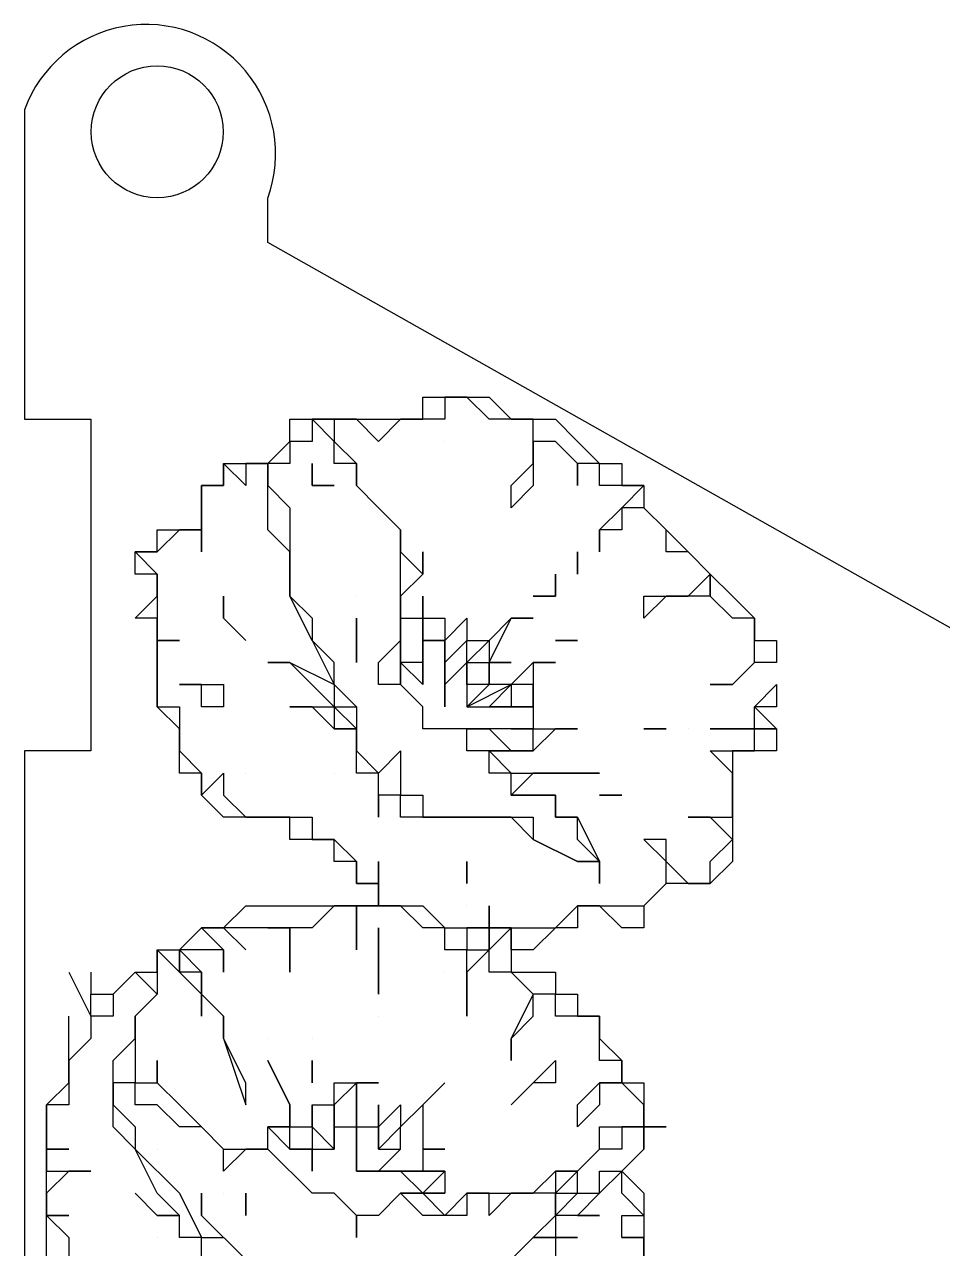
# Model space of a CAD drawing. Header units: millimetres. Extents: x 0 to 600, y 0 to 450.
# Drawn here: x 295 to 336.5, y 127.5 to 182.9 of the extents above; entities that cross this region are included whole.
import ezdxf

# ---------------------------------------------------------------- set-up
doc = ezdxf.new("R2010")
doc.units = ezdxf.units.MM
for name, color, linetype in [('Engraving', 1, 'Continuous'), ('External Cuts', 5, 'Continuous'), ('Holes and apertures', 3, 'Continuous')]:
    doc.layers.add(name, color=color, linetype=linetype)

msp = doc.modelspace()

# ---------------------------------------------------------------- linework, layer by layer
at = {"layer": 'Engraving'}
for p, q in [((313, 165), (313, 166)), ((313, 166), (314, 166)), ((314, 166), (314, 166)), ((314, 166), (315, 166)), ((315, 166), (314, 166)), ((314, 166), (314, 165)), ((315, 166), (315, 166)), ((315, 166), (316, 166)), ((316, 165), (315, 166)), ((315, 166), (315, 166)), ((315, 166), (315, 166)), ((315, 166), (315, 166)), ((315, 166), (315, 166)), ((316, 166), (316, 166)), ((316, 166), (316, 166)), ((316, 166), (317, 165)), ((307, 164), (307, 165)), ((307, 165), (307, 165)), ((307, 165), (307, 165)), ((307, 165), (307, 165)), ((307, 165), (307, 165)), ((307, 165), (308, 165)), ((308, 165), (308, 165)), ((308, 165), (310, 165)), ((309, 165), (308, 165)), ((308, 165), (309, 165)), ((309, 164), (308, 165)), ((308, 165), (308, 165)), ((308, 165), (308, 165)), ((308, 165), (308, 165)), ((308, 165), (308, 165)), ((308, 165), (308, 164)), ((310, 165), (309, 165)), ((309, 165), (309, 164)), ((310, 165), (311, 165)), ((311, 164), (310, 165)), ((311, 165), (312, 165)), ((312, 165), (311, 164)), ((312, 165), (312, 165)), ((312, 165), (312, 165)), ((312, 165), (312, 165)), ((312, 165), (313, 165)), ((313, 165), (312, 165)), ((312, 165), (312, 165)), ((312, 165), (312, 165)), ((314, 165), (313, 165)), ((313, 165), (313, 165)), ((313, 165), (313, 165)), ((314, 165), (314, 165)), ((314, 165), (314, 165)), ((314, 165), (314, 165)), ((317, 165), (316, 165)), ((316, 165), (316, 165)), ((317, 165), (317, 165)), ((317, 165), (318, 165)), ((318, 165), (317, 165)), ((317, 165), (317, 165)), ((318, 165), (318, 165)), ((318, 165), (319, 165)), ((318, 164), (318, 165)), ((318, 165), (318, 165)), ((319, 165), (320, 164)), ((306, 163), (307, 164)), ((307, 164), (307, 164)), ((308, 164), (307, 164)), ((307, 164), (307, 164)), ((307, 164), (307, 164)), ((307, 164), (307, 164)), ((307, 164), (307, 163)), ((308, 164), (308, 164)), ((308, 164), (308, 164)), ((308, 164), (308, 164)), ((308, 164), (308, 164)), ((308, 164), (308, 164)), ((309, 164), (310, 163)), ((309, 163), (309, 164)), ((309, 164), (309, 164)), ((314, 164), (314, 164)), ((314, 164), (314, 164)), ((314, 164), (314, 164)), ((314, 164), (314, 164)), ((314, 164), (314, 164)), ((314, 164), (314, 164)), ((319, 164), (318, 164)), ((318, 164), (318, 164)), ((318, 164), (318, 164)), ((318, 164), (318, 164)), ((318, 164), (318, 163)), ((318, 163), (318, 164)), ((320, 163), (319, 164)), ((319, 164), (319, 164)), ((320, 164), (320, 164)), ((320, 164), (321, 163)), ((304, 162), (304, 163)), ((304, 163), (304, 163)), ((304, 163), (305, 163)), ((305, 162), (304, 163)), ((304, 163), (304, 162)), ((305, 163), (305, 163)), ((305, 163), (306, 163)), ((306, 163), (305, 163)), ((305, 163), (305, 163)), ((305, 163), (305, 163)), ((305, 163), (305, 163)), ((305, 163), (305, 162)), ((306, 163), (306, 163)), ((306, 163), (306, 163)), ((306, 162), (306, 163)), ((306, 163), (306, 163)), ((306, 163), (306, 163)), ((307, 163), (306, 163)), ((306, 163), (306, 162)), ((307, 163), (307, 163)), ((308, 162), (308, 163)), ((308, 163), (308, 162)), ((310, 163), (309, 163)), ((309, 163), (309, 163)), ((310, 163), (310, 163)), ((310, 163), (310, 162)), ((310, 162), (310, 163)), ((317, 162), (318, 163)), ((318, 163), (318, 163)), ((318, 163), (318, 162)), ((321, 163), (320, 163)), ((320, 163), (320, 163)), ((320, 163), (320, 163)), ((320, 163), (320, 162)), ((320, 162), (320, 163)), ((320, 163), (320, 163)), ((320, 163), (320, 163)), ((321, 163), (321, 163)), ((321, 163), (322, 163)), ((321, 162), (321, 163)), ((321, 163), (321, 163)), ((321, 163), (321, 163)), ((321, 163), (321, 163)), ((322, 163), (322, 162)), ((303, 161), (303, 162)), ((303, 162), (303, 162)), ((303, 162), (304, 162)), ((304, 162), (303, 162)), ((303, 162), (303, 161)), ((304, 162), (304, 162)), ((305, 162), (305, 162)), ((305, 162), (305, 162)), ((306, 161), (306, 162)), ((306, 162), (306, 162)), ((306, 162), (307, 161)), ((308, 162), (309, 162)), ((309, 162), (308, 162)), ((308, 162), (308, 162)), ((310, 162), (310, 162)), ((310, 162), (311, 161)), ((311, 161), (310, 162)), ((310, 162), (310, 162)), ((318, 162), (317, 161)), ((317, 161), (317, 162)), ((320, 162), (320, 162)), ((320, 162), (320, 162)), ((322, 162), (321, 162)), ((321, 162), (321, 162)), ((322, 162), (322, 162)), ((322, 162), (322, 162)), ((322, 162), (322, 162)), ((322, 162), (323, 162)), ((322, 161), (323, 162)), ((323, 162), (322, 162)), ((322, 162), (322, 162)), ((322, 162), (322, 162)), ((323, 162), (323, 162)), ((323, 162), (323, 161)), ((323, 162), (323, 162)), ((323, 162), (323, 162)), ((303, 160), (303, 161)), ((303, 161), (303, 161)), ((303, 161), (303, 161)), ((303, 161), (303, 161)), ((303, 161), (303, 161)), ((303, 161), (303, 161)), ((303, 161), (303, 160)), ((306, 160), (306, 161)), ((306, 161), (306, 161)), ((307, 161), (307, 160)), ((311, 161), (312, 160)), ((312, 160), (311, 161)), ((317, 161), (317, 161)), ((317, 161), (317, 161)), ((321, 160), (322, 161)), ((323, 161), (322, 161)), ((322, 161), (322, 160)), ((322, 161), (322, 161)), ((323, 161), (324, 160)), ((324, 160), (323, 161)), ((323, 161), (323, 161)), ((323, 161), (323, 161)), ((301, 159), (301, 160)), ((301, 160), (302, 160)), ((302, 160), (301, 159)), ((302, 160), (303, 160)), ((303, 160), (302, 160)), ((302, 160), (302, 160)), ((303, 160), (303, 160)), ((303, 160), (303, 160)), ((303, 160), (303, 159)), ((303, 159), (303, 160)), ((307, 159), (306, 160)), ((307, 160), (307, 159)), ((312, 160), (312, 159)), ((312, 159), (312, 160)), ((322, 160), (321, 160)), ((321, 160), (321, 159)), ((321, 159), (321, 160)), ((321, 160), (321, 160)), ((324, 160), (324, 160)), ((324, 160), (325, 159)), ((324, 159), (324, 160)), ((300, 158), (300, 159)), ((300, 159), (300, 159)), ((300, 159), (300, 159)), ((300, 159), (301, 159)), ((301, 159), (300, 159)), ((300, 159), (301, 158)), ((301, 159), (301, 159)), ((303, 159), (303, 159)), ((303, 159), (303, 159)), ((303, 159), (303, 159)), ((303, 159), (303, 159)), ((307, 158), (307, 159)), ((307, 159), (307, 158)), ((312, 159), (313, 158)), ((312, 158), (312, 159)), ((312, 159), (312, 159)), ((313, 159), (313, 159)), ((313, 159), (313, 159)), ((313, 159), (313, 159)), ((313, 159), (313, 158)), ((313, 158), (313, 159)), ((313, 159), (313, 159)), ((320, 158), (320, 159)), ((320, 159), (320, 159)), ((320, 159), (320, 158)), ((321, 159), (321, 159)), ((325, 159), (324, 159)), ((325, 159), (326, 158)), ((326, 158), (325, 159)), ((301, 158), (300, 158)), ((301, 157), (301, 158)), ((301, 158), (301, 158)), ((301, 158), (301, 157)), ((307, 157), (307, 158)), ((307, 158), (307, 157)), ((313, 158), (312, 157)), ((312, 157), (312, 158)), ((312, 158), (312, 158)), ((313, 158), (313, 158)), ((313, 158), (313, 158)), ((319, 157), (319, 158)), ((319, 158), (319, 157)), ((320, 158), (320, 158)), ((320, 158), (320, 158)), ((320, 158), (320, 158)), ((320, 158), (320, 158)), ((325, 157), (326, 158)), ((326, 158), (326, 158)), ((326, 158), (327, 157)), ((326, 157), (326, 158)), ((326, 158), (326, 157)), ((326, 158), (326, 158)), ((326, 158), (326, 158)), ((300, 156), (301, 157)), ((301, 157), (301, 157)), ((301, 157), (301, 157)), ((301, 157), (301, 156)), ((304, 156), (304, 157)), ((304, 157), (304, 157)), ((304, 157), (304, 157)), ((304, 157), (304, 156)), ((308, 155), (307, 157)), ((307, 157), (308, 156)), ((310, 157), (310, 157)), ((310, 157), (310, 157)), ((310, 157), (310, 157)), ((310, 157), (310, 157)), ((310, 157), (310, 157)), ((310, 157), (310, 157)), ((312, 157), (312, 157)), ((312, 157), (312, 157)), ((312, 157), (312, 156)), ((312, 156), (312, 157)), ((312, 157), (312, 156)), ((312, 156), (312, 157)), ((312, 157), (312, 157)), ((313, 156), (313, 157)), ((313, 157), (313, 157)), ((313, 157), (313, 157)), ((313, 157), (313, 157)), ((313, 157), (313, 157)), ((313, 157), (313, 156)), ((318, 157), (319, 157)), ((319, 157), (318, 157)), ((318, 157), (318, 157)), ((318, 157), (318, 157)), ((318, 157), (318, 157)), ((323, 157), (324, 157)), ((324, 157), (323, 156)), ((323, 156), (323, 157)), ((323, 157), (323, 157)), ((323, 157), (323, 157)), ((325, 157), (324, 157)), ((324, 157), (325, 157)), ((324, 157), (324, 157)), ((324, 157), (324, 157)), ((324, 157), (324, 157)), ((324, 157), (324, 157)), ((324, 157), (324, 157)), ((324, 157), (324, 157)), ((324, 157), (324, 157)), ((326, 157), (325, 157)), ((325, 157), (325, 157)), ((325, 157), (325, 157)), ((327, 156), (326, 157)), ((327, 157), (327, 157)), ((327, 157), (328, 156)), ((301, 156), (300, 156)), ((300, 156), (300, 156)), ((300, 156), (300, 156)), ((301, 155), (301, 156)), ((301, 156), (301, 156)), ((301, 156), (301, 156)), ((301, 156), (301, 155)), ((304, 156), (305, 155)), ((305, 155), (304, 156)), ((304, 156), (304, 156)), ((308, 156), (308, 155)), ((310, 155), (310, 156)), ((310, 156), (310, 156)), ((310, 156), (310, 155)), ((310, 156), (310, 156)), ((310, 156), (310, 156)), ((310, 156), (310, 156)), ((310, 156), (310, 156)), ((310, 156), (310, 156)), ((310, 156), (310, 156)), ((312, 156), (312, 155)), ((312, 155), (312, 156)), ((312, 156), (312, 156)), ((312, 156), (312, 156)), ((312, 156), (312, 156)), ((312, 156), (313, 156)), ((312, 155), (312, 156)), ((313, 156), (313, 156)), ((313, 156), (313, 155)), ((313, 155), (313, 156)), ((313, 156), (313, 156)), ((313, 156), (314, 156)), ((313, 156), (313, 156)), ((313, 156), (313, 156)), ((314, 156), (314, 156)), ((314, 156), (314, 155)), ((314, 155), (315, 156)), ((315, 156), (315, 155)), ((316, 154), (317, 156)), ((317, 156), (316, 155)), ((317, 156), (318, 156)), ((318, 156), (317, 156)), ((318, 156), (318, 156)), ((328, 156), (327, 156)), ((328, 156), (328, 156)), ((328, 156), (328, 155)), ((328, 155), (328, 156)), ((301, 154), (301, 155)), ((301, 155), (301, 155)), ((301, 155), (301, 154)), ((302, 155), (301, 155)), ((301, 155), (302, 155)), ((302, 155), (302, 155)), ((302, 155), (302, 155)), ((302, 155), (302, 155)), ((302, 155), (302, 155)), ((309, 154), (308, 155)), ((308, 155), (309, 153)), ((310, 155), (310, 155)), ((310, 155), (310, 155)), ((310, 155), (310, 154)), ((310, 154), (310, 155)), ((310, 155), (310, 155)), ((310, 155), (310, 155)), ((310, 155), (310, 155)), ((310, 155), (310, 155)), ((311, 154), (312, 155)), ((312, 155), (312, 154)), ((312, 154), (312, 155)), ((312, 155), (312, 155)), ((313, 155), (313, 155)), ((313, 155), (313, 155)), ((313, 155), (313, 155)), ((313, 155), (313, 155)), ((313, 155), (313, 155)), ((313, 155), (313, 153)), ((313, 154), (313, 155)), ((314, 155), (313, 155)), ((313, 155), (314, 155)), ((314, 155), (314, 154)), ((314, 154), (314, 155)), ((314, 155), (314, 155)), ((314, 155), (314, 155)), ((314, 155), (314, 155)), ((314, 155), (314, 155)), ((314, 155), (314, 155)), ((315, 155), (314, 154)), ((314, 154), (314, 155)), ((314, 155), (314, 154)), ((315, 155), (315, 155)), ((315, 154), (315, 155)), ((315, 155), (316, 155)), ((316, 155), (315, 154)), ((316, 155), (316, 155)), ((316, 155), (316, 155)), ((316, 155), (316, 154)), ((319, 155), (319, 155)), ((319, 155), (320, 155)), ((320, 155), (319, 155)), ((319, 155), (319, 155)), ((319, 155), (319, 155)), ((320, 155), (320, 155)), ((320, 155), (320, 155)), ((320, 155), (320, 155)), ((320, 155), (320, 155)), ((320, 155), (320, 155)), ((320, 155), (320, 155)), ((320, 155), (320, 155)), ((328, 155), (329, 155)), ((328, 154), (328, 155)), ((328, 155), (328, 155)), ((328, 155), (328, 155)), ((329, 155), (329, 154)), ((301, 153), (301, 154)), ((301, 154), (301, 153)), ((307, 154), (306, 154)), ((306, 154), (307, 154)), ((309, 152), (307, 154)), ((307, 154), (309, 153)), ((309, 153), (309, 154)), ((311, 153), (311, 154)), ((311, 154), (311, 154)), ((312, 154), (312, 154)), ((312, 154), (312, 154)), ((312, 154), (312, 153)), ((312, 153), (312, 154)), ((313, 154), (312, 154)), ((312, 154), (313, 153)), ((313, 153), (313, 154)), ((313, 154), (313, 154)), ((313, 153), (313, 154)), ((313, 154), (313, 154)), ((313, 154), (313, 154)), ((314, 154), (314, 154)), ((314, 154), (314, 154)), ((314, 154), (314, 154)), ((314, 154), (314, 154)), ((314, 154), (314, 153)), ((314, 153), (315, 154)), ((314, 153), (314, 154)), ((314, 154), (314, 154)), ((314, 154), (314, 154)), ((314, 154), (314, 153)), ((315, 154), (315, 154)), ((315, 154), (315, 154)), ((315, 154), (315, 153)), ((315, 153), (315, 154)), ((315, 154), (316, 154)), ((316, 154), (316, 154)), ((316, 154), (316, 154)), ((316, 154), (316, 154)), ((316, 154), (317, 154)), ((317, 154), (316, 154)), ((316, 154), (316, 153)), ((316, 154), (316, 154)), ((316, 154), (316, 154)), ((316, 154), (316, 154)), ((316, 154), (316, 154)), ((316, 154), (316, 153)), ((316, 153), (316, 154)), ((316, 154), (316, 154)), ((317, 154), (317, 154)), ((317, 154), (317, 154)), ((317, 154), (317, 154)), ((317, 154), (317, 154)), ((317, 153), (318, 154)), ((318, 154), (318, 154)), ((318, 154), (318, 154)), ((318, 154), (318, 153)), ((318, 154), (318, 154)), ((318, 154), (319, 154)), ((319, 154), (318, 154)), ((318, 154), (318, 154)), ((318, 154), (318, 154)), ((328, 154), (327, 153)), ((327, 153), (328, 154)), ((329, 154), (328, 154)), ((328, 154), (328, 154)), ((328, 154), (328, 154)), ((329, 154), (329, 154)), ((329, 154), (329, 154)), ((329, 154), (329, 154)), ((329, 154), (329, 154)), ((301, 152), (301, 153)), ((301, 153), (301, 153)), ((301, 153), (301, 153)), ((301, 153), (301, 153)), ((301, 153), (301, 152)), ((302, 153), (303, 153)), ((303, 153), (302, 153)), ((302, 153), (302, 153)), ((302, 153), (302, 153)), ((302, 153), (302, 153)), ((302, 153), (302, 153)), ((303, 153), (304, 153)), ((303, 152), (303, 153)), ((303, 153), (303, 153)), ((303, 153), (303, 153)), ((303, 153), (303, 153)), ((304, 153), (304, 152)), ((309, 153), (309, 152)), ((310, 152), (309, 153)), ((309, 153), (310, 152)), ((312, 153), (311, 153)), ((312, 153), (312, 153)), ((313, 152), (312, 153)), ((312, 153), (312, 153)), ((312, 153), (312, 153)), ((312, 153), (312, 153)), ((312, 153), (312, 153)), ((312, 153), (312, 153)), ((312, 153), (312, 153)), ((313, 153), (313, 153)), ((313, 153), (313, 153)), ((313, 153), (313, 153)), ((313, 153), (313, 153)), ((314, 153), (314, 153)), ((314, 153), (314, 153)), ((314, 153), (314, 152)), ((314, 152), (314, 153)), ((314, 153), (314, 153)), ((315, 153), (315, 153)), ((315, 153), (315, 153)), ((315, 153), (315, 153)), ((316, 153), (315, 153)), ((315, 153), (315, 152)), ((315, 152), (317, 153)), ((316, 153), (315, 152)), ((316, 152), (317, 153)), ((317, 153), (316, 153)), ((318, 153), (317, 153)), ((317, 153), (317, 152)), ((317, 153), (317, 153)), ((317, 153), (317, 153)), ((318, 152), (318, 153)), ((318, 153), (318, 153)), ((318, 153), (318, 152)), ((327, 153), (326, 153)), ((326, 153), (326, 153)), ((326, 153), (326, 153)), ((326, 153), (327, 153)), ((327, 153), (327, 153)), ((328, 152), (329, 153)), ((329, 153), (329, 153)), ((329, 153), (329, 153)), ((329, 153), (329, 153)), ((329, 153), (329, 152)), ((302, 151), (301, 152)), ((301, 152), (301, 152)), ((301, 152), (301, 152)), ((301, 152), (301, 152)), ((301, 152), (301, 152)), ((301, 152), (302, 152)), ((302, 152), (302, 152)), ((302, 152), (302, 151)), ((304, 152), (303, 152)), ((304, 152), (304, 152)), ((308, 152), (307, 152)), ((307, 152), (308, 152)), ((309, 151), (308, 152)), ((308, 152), (309, 152)), ((309, 152), (309, 151)), ((310, 151), (309, 152)), ((309, 152), (310, 152)), ((310, 152), (310, 152)), ((310, 152), (310, 151)), ((313, 151), (313, 152)), ((313, 152), (313, 152)), ((314, 152), (314, 152)), ((314, 152), (314, 152)), ((315, 152), (315, 152)), ((315, 152), (315, 152)), ((315, 152), (316, 152)), ((317, 152), (316, 152)), ((316, 152), (316, 152)), ((316, 152), (316, 152)), ((316, 152), (317, 152)), ((316, 152), (316, 152)), ((316, 152), (316, 152)), ((317, 152), (317, 152)), ((317, 152), (317, 152)), ((317, 152), (318, 152)), ((318, 152), (317, 152)), ((317, 152), (318, 152)), ((318, 152), (318, 152)), ((318, 152), (318, 152)), ((318, 152), (318, 151)), ((328, 151), (328, 152)), ((328, 152), (328, 152)), ((328, 152), (328, 152)), ((329, 152), (328, 152)), ((328, 152), (328, 152)), ((328, 152), (329, 151)), ((329, 152), (329, 152)), ((302, 150), (302, 151)), ((302, 151), (302, 151)), ((302, 151), (302, 151)), ((302, 151), (302, 151)), ((302, 151), (302, 150)), ((310, 151), (309, 151)), ((309, 151), (310, 151)), ((310, 151), (309, 151)), ((309, 151), (310, 151)), ((310, 150), (310, 151)), ((310, 151), (310, 151)), ((310, 151), (310, 151)), ((310, 151), (310, 151)), ((310, 151), (310, 151)), ((310, 151), (310, 150)), ((314, 151), (313, 151)), ((313, 151), (313, 151)), ((315, 151), (314, 151)), ((316, 151), (315, 151)), ((315, 151), (315, 151)), ((315, 151), (315, 151)), ((315, 151), (316, 151)), ((315, 150), (315, 151)), ((315, 151), (315, 151)), ((315, 151), (315, 151)), ((317, 151), (316, 151)), ((316, 151), (316, 151)), ((316, 151), (316, 151)), ((316, 151), (316, 151)), ((316, 151), (316, 151)), ((316, 151), (316, 151)), ((316, 151), (316, 151)), ((316, 151), (317, 150)), ((318, 151), (317, 151)), ((318, 151), (317, 151)), ((317, 151), (317, 151)), ((317, 151), (318, 151)), ((318, 151), (318, 151)), ((318, 150), (318, 151)), ((318, 151), (319, 151)), ((319, 151), (318, 150)), ((319, 151), (320, 151)), ((320, 151), (319, 151)), ((319, 151), (319, 151)), ((323, 151), (324, 151)), ((324, 151), (323, 151)), ((323, 151), (323, 151)), ((323, 151), (323, 151)), ((323, 151), (323, 151)), ((324, 151), (324, 151)), ((325, 151), (325, 151)), ((325, 151), (325, 151)), ((325, 151), (325, 151)), ((325, 151), (325, 151)), ((325, 151), (325, 151)), ((325, 151), (325, 151)), ((327, 151), (326, 151)), ((326, 151), (327, 151)), ((326, 151), (326, 151)), ((326, 151), (326, 151)), ((326, 151), (326, 151)), ((326, 151), (326, 151)), ((326, 151), (326, 151)), ((326, 151), (326, 151)), ((328, 151), (327, 151)), ((327, 151), (328, 151)), ((328, 150), (328, 151)), ((328, 151), (329, 151)), ((329, 151), (328, 151)), ((328, 151), (328, 151)), ((328, 151), (329, 151)), ((329, 151), (328, 151)), ((329, 151), (329, 151)), ((329, 151), (329, 151)), ((329, 151), (329, 151)), ((329, 151), (329, 150)), ((302, 149), (302, 150)), ((302, 150), (303, 149)), ((310, 149), (310, 150)), ((310, 150), (310, 150)), ((310, 150), (311, 149)), ((311, 149), (312, 150)), ((312, 150), (312, 149)), ((316, 150), (315, 150)), ((315, 150), (315, 150)), ((317, 150), (316, 150)), ((316, 150), (316, 150)), ((316, 150), (316, 150)), ((316, 150), (316, 150)), ((316, 150), (318, 150)), ((317, 150), (316, 150)), ((316, 150), (316, 150)), ((316, 150), (316, 150)), ((316, 150), (316, 150)), ((316, 150), (316, 150)), ((316, 150), (316, 150)), ((316, 150), (317, 149)), ((316, 149), (316, 150)), ((317, 150), (318, 150)), ((318, 150), (317, 150)), ((317, 150), (317, 150)), ((318, 150), (317, 150)), ((318, 150), (318, 150)), ((318, 150), (318, 150)), ((318, 150), (318, 150)), ((318, 150), (318, 150)), ((318, 150), (318, 150)), ((327, 149), (326, 150)), ((326, 150), (326, 150)), ((326, 150), (326, 150)), ((326, 150), (327, 150)), ((327, 150), (327, 150)), ((327, 150), (328, 150)), ((328, 150), (327, 150)), ((327, 150), (327, 149)), ((328, 150), (328, 150)), ((329, 150), (328, 150)), ((328, 150), (328, 150)), ((303, 149), (302, 149)), ((303, 148), (303, 149)), ((303, 149), (303, 148)), ((303, 148), (304, 149)), ((304, 149), (304, 149)), ((304, 149), (304, 149)), ((304, 149), (304, 149)), ((304, 149), (304, 149)), ((304, 149), (304, 149)), ((304, 149), (304, 148)), ((305, 149), (305, 149)), ((305, 149), (305, 149)), ((305, 149), (305, 149)), ((305, 149), (305, 149)), ((305, 149), (305, 149)), ((305, 149), (305, 149)), ((309, 149), (309, 149)), ((309, 149), (309, 149)), ((309, 149), (309, 149)), ((309, 149), (309, 149)), ((309, 149), (309, 149)), ((309, 149), (309, 149)), ((311, 149), (310, 149)), ((310, 149), (310, 149)), ((310, 149), (310, 149)), ((310, 149), (310, 149)), ((311, 148), (311, 149)), ((311, 149), (311, 149)), ((311, 149), (311, 149)), ((311, 149), (311, 149)), ((312, 149), (312, 149)), ((312, 149), (312, 148)), ((317, 149), (316, 149)), ((317, 149), (317, 149)), ((317, 149), (318, 149)), ((318, 149), (317, 148)), ((317, 148), (317, 149)), ((318, 149), (319, 149)), ((319, 149), (318, 149)), ((319, 149), (321, 149)), ((321, 149), (319, 149)), ((327, 148), (327, 149)), ((327, 149), (327, 149)), ((327, 149), (327, 148)), ((304, 147), (303, 148)), ((303, 148), (303, 148)), ((303, 148), (303, 148)), ((304, 148), (304, 148)), ((304, 148), (304, 148)), ((304, 148), (304, 148)), ((304, 148), (304, 148)), ((304, 148), (305, 147)), ((312, 148), (311, 148)), ((311, 148), (311, 148)), ((311, 148), (311, 148)), ((311, 148), (311, 147)), ((311, 147), (311, 148)), ((312, 147), (312, 148)), ((312, 148), (312, 148)), ((312, 148), (313, 148)), ((313, 148), (313, 147)), ((317, 148), (317, 148)), ((317, 148), (318, 148)), ((318, 148), (317, 148)), ((317, 148), (317, 148)), ((318, 148), (319, 148)), ((319, 148), (318, 148)), ((318, 148), (318, 148)), ((319, 148), (319, 148)), ((319, 148), (319, 147)), ((319, 147), (319, 148)), ((321, 148), (322, 148)), ((322, 148), (321, 148)), ((321, 148), (321, 148)), ((321, 148), (321, 148)), ((321, 148), (321, 148)), ((321, 148), (321, 148)), ((321, 148), (321, 148)), ((321, 148), (321, 148)), ((321, 148), (321, 148)), ((321, 148), (321, 148)), ((322, 148), (322, 148)), ((322, 148), (322, 148)), ((327, 147), (327, 148)), ((327, 148), (327, 146)), ((305, 147), (304, 147)), ((304, 147), (304, 147)), ((306, 147), (305, 147)), ((305, 147), (306, 147)), ((307, 147), (306, 147)), ((306, 147), (306, 147)), ((306, 147), (306, 147)), ((306, 147), (307, 147)), ((307, 146), (307, 147)), ((307, 147), (307, 147)), ((307, 147), (307, 147)), ((307, 147), (308, 147)), ((308, 147), (308, 147)), ((308, 147), (308, 147)), ((308, 147), (308, 146)), ((311, 147), (311, 147)), ((313, 147), (312, 147)), ((314, 147), (313, 147)), ((313, 147), (313, 147)), ((313, 147), (313, 147)), ((313, 147), (313, 147)), ((313, 147), (313, 147)), ((313, 147), (313, 147)), ((313, 147), (314, 147)), ((315, 147), (314, 147)), ((314, 147), (314, 147)), ((314, 147), (315, 147)), ((317, 147), (315, 147)), ((315, 147), (316, 147)), ((316, 147), (317, 147)), ((318, 146), (317, 147)), ((317, 147), (317, 147)), ((317, 147), (318, 147)), ((318, 147), (318, 146)), ((319, 147), (320, 147)), ((320, 147), (319, 147)), ((320, 147), (320, 147)), ((320, 147), (321, 145)), ((320, 146), (320, 147)), ((326, 147), (325, 147)), ((325, 147), (326, 147)), ((327, 146), (326, 147)), ((326, 147), (327, 147)), ((308, 146), (307, 146)), ((307, 146), (307, 146)), ((307, 146), (307, 146)), ((309, 146), (308, 146)), ((308, 146), (308, 146)), ((308, 146), (308, 146)), ((308, 146), (309, 146)), ((309, 145), (309, 146)), ((309, 146), (309, 146)), ((309, 146), (309, 146)), ((309, 146), (309, 146)), ((309, 146), (310, 145)), ((320, 145), (318, 146)), ((318, 146), (320, 145)), ((321, 145), (320, 146)), ((320, 146), (320, 146)), ((324, 146), (323, 146)), ((323, 146), (323, 146)), ((323, 146), (323, 146)), ((323, 146), (323, 146)), ((323, 146), (323, 146)), ((323, 146), (323, 146)), ((323, 146), (324, 145)), ((324, 145), (324, 146)), ((324, 146), (324, 146)), ((326, 145), (327, 146)), ((327, 146), (327, 146)), ((327, 146), (327, 146)), ((327, 146), (327, 146)), ((327, 146), (327, 145)), ((310, 145), (309, 145)), ((310, 144), (310, 145)), ((310, 145), (310, 144)), ((311, 144), (311, 145)), ((311, 145), (311, 144)), ((315, 145), (315, 145)), ((315, 145), (315, 145)), ((315, 145), (315, 144)), ((315, 144), (315, 145)), ((315, 145), (315, 145)), ((321, 145), (320, 145)), ((320, 145), (320, 145)), ((320, 145), (321, 145)), ((321, 145), (321, 145)), ((321, 145), (321, 144)), ((321, 144), (321, 145)), ((321, 145), (321, 145)), ((324, 144), (324, 145)), ((324, 145), (324, 145)), ((324, 145), (324, 145)), ((324, 145), (324, 145)), ((324, 145), (325, 144)), ((324, 145), (324, 145)), ((326, 144), (326, 145)), ((327, 145), (326, 144)), ((311, 144), (310, 144)), ((310, 144), (310, 144)), ((310, 144), (311, 144)), ((311, 143), (311, 144)), ((311, 144), (311, 144)), ((311, 144), (311, 144)), ((311, 144), (311, 144)), ((311, 144), (311, 143)), ((315, 144), (315, 144)), ((315, 144), (315, 144)), ((323, 143), (324, 144)), ((324, 144), (323, 143)), ((324, 144), (324, 144)), ((324, 144), (324, 144)), ((324, 144), (324, 144)), ((324, 144), (324, 144)), ((324, 144), (324, 144)), ((325, 144), (324, 144)), ((324, 144), (324, 144)), ((324, 144), (324, 144)), ((325, 144), (325, 144)), ((325, 144), (325, 144)), ((325, 144), (326, 144)), ((326, 144), (325, 144)), ((325, 144), (325, 144)), ((325, 144), (325, 144)), ((326, 144), (326, 144)), ((304, 142), (305, 143)), ((305, 143), (307, 143)), ((307, 143), (308, 143)), ((308, 143), (309, 143)), ((309, 143), (308, 142)), ((309, 143), (309, 143)), ((309, 143), (310, 143)), ((310, 143), (309, 143)), ((309, 143), (309, 143)), ((310, 143), (310, 143)), ((310, 143), (310, 143)), ((310, 143), (311, 143)), ((311, 143), (310, 143)), ((310, 143), (310, 142)), ((310, 142), (310, 143)), ((311, 143), (311, 143)), ((311, 143), (311, 143)), ((311, 143), (313, 143)), ((312, 143), (311, 143)), ((311, 143), (311, 143)), ((313, 142), (312, 143)), ((312, 143), (312, 143)), ((313, 143), (314, 142)), ((315, 143), (315, 143)), ((315, 143), (315, 143)), ((315, 143), (315, 143)), ((315, 143), (315, 143)), ((315, 143), (315, 143)), ((315, 143), (315, 143)), ((316, 142), (316, 143)), ((316, 143), (316, 143)), ((316, 143), (316, 143)), ((316, 143), (316, 142)), ((319, 142), (320, 143)), ((320, 143), (321, 143)), ((321, 143), (320, 143)), ((320, 143), (320, 142)), ((321, 143), (321, 143)), ((321, 143), (322, 143)), ((322, 142), (321, 143)), ((322, 143), (322, 143)), ((322, 143), (322, 143)), ((322, 143), (322, 143)), ((322, 143), (322, 143)), ((322, 143), (322, 143)), ((322, 143), (322, 143)), ((322, 143), (323, 143)), ((323, 143), (323, 143)), ((323, 143), (323, 143)), ((323, 143), (323, 143)), ((323, 143), (323, 143)), ((323, 143), (323, 142)), ((302, 141), (303, 142)), ((303, 142), (304, 142)), ((304, 142), (303, 142)), ((303, 142), (304, 141)), ((304, 142), (304, 142)), ((305, 142), (304, 142)), ((304, 142), (304, 142)), ((304, 142), (304, 142)), ((304, 142), (304, 142)), ((304, 142), (305, 141)), ((305, 141), (304, 142)), ((304, 142), (304, 142)), ((304, 142), (304, 142)), ((304, 142), (304, 142)), ((306, 142), (305, 142)), ((308, 142), (306, 142)), ((306, 142), (307, 142)), ((307, 142), (306, 142)), ((306, 142), (306, 142)), ((307, 142), (307, 142)), ((307, 142), (307, 141)), ((307, 141), (307, 142)), ((310, 142), (310, 142)), ((310, 142), (310, 141)), ((310, 141), (310, 142)), ((310, 142), (310, 142)), ((311, 140), (311, 142)), ((311, 142), (311, 140)), ((314, 142), (313, 142)), ((314, 142), (315, 142)), ((314, 141), (314, 142)), ((314, 142), (314, 142)), ((314, 142), (314, 142)), ((315, 142), (316, 142)), ((316, 142), (315, 142)), ((315, 142), (315, 142)), ((315, 142), (315, 142)), ((315, 142), (315, 142)), ((315, 142), (315, 141)), ((316, 142), (316, 142)), ((316, 142), (317, 142)), ((316, 141), (317, 142)), ((317, 142), (316, 142)), ((316, 142), (316, 142)), ((316, 142), (316, 142)), ((316, 142), (316, 141)), ((316, 141), (316, 142)), ((317, 142), (318, 142)), ((317, 141), (317, 142)), ((317, 142), (317, 141)), ((318, 142), (319, 142)), ((319, 142), (318, 141)), ((319, 142), (319, 142)), ((320, 142), (319, 142)), ((323, 142), (322, 142)), ((322, 142), (322, 142)), ((301, 140), (301, 141)), ((301, 141), (301, 141)), ((301, 141), (302, 141)), ((302, 140), (301, 141)), ((301, 141), (301, 141)), ((301, 141), (301, 141)), ((301, 141), (301, 141)), ((301, 141), (301, 140)), ((303, 141), (302, 141)), ((302, 141), (302, 141)), ((302, 141), (302, 141)), ((302, 141), (303, 140)), ((302, 140), (302, 141)), ((302, 141), (302, 140)), ((304, 141), (303, 141)), ((303, 141), (303, 141)), ((304, 141), (304, 140)), ((304, 140), (304, 141)), ((305, 141), (305, 141)), ((305, 141), (305, 141)), ((307, 141), (307, 141)), ((307, 141), (307, 141)), ((307, 141), (307, 140)), ((307, 140), (307, 141)), ((307, 141), (307, 141)), ((310, 141), (310, 141)), ((310, 141), (310, 141)), ((310, 141), (310, 141)), ((310, 141), (310, 141)), ((310, 141), (310, 141)), ((310, 141), (310, 141)), ((315, 141), (314, 141)), ((314, 141), (314, 141)), ((314, 141), (314, 141)), ((314, 141), (314, 141)), ((316, 141), (315, 140)), ((315, 140), (315, 141)), ((315, 141), (315, 141)), ((315, 141), (315, 141)), ((315, 141), (316, 141)), ((316, 140), (316, 141)), ((316, 141), (316, 141)), ((316, 141), (316, 141)), ((316, 141), (316, 141)), ((316, 141), (316, 141)), ((316, 141), (316, 141)), ((316, 141), (316, 141)), ((316, 141), (316, 141)), ((316, 141), (316, 141)), ((316, 141), (316, 141)), ((318, 141), (317, 141)), ((317, 141), (317, 141)), ((317, 141), (317, 140)), ((297, 140), (298, 138)), ((298, 140), (298, 139)), ((299, 139), (300, 140)), ((300, 140), (299, 139)), ((300, 140), (300, 140)), ((300, 140), (300, 140)), ((300, 140), (301, 140)), ((301, 139), (300, 140)), ((300, 140), (300, 140)), ((300, 140), (300, 140)), ((301, 140), (301, 139)), ((303, 140), (302, 140)), ((302, 140), (303, 139)), ((303, 139), (302, 140)), ((303, 140), (303, 139)), ((303, 139), (303, 140)), ((311, 140), (311, 139)), ((311, 139), (311, 140)), ((311, 140), (311, 140)), ((314, 140), (314, 140)), ((314, 140), (314, 140)), ((314, 140), (314, 140)), ((314, 140), (314, 140)), ((314, 140), (314, 140)), ((314, 140), (314, 140)), ((315, 140), (315, 140)), ((315, 140), (315, 140)), ((315, 139), (315, 140)), ((315, 140), (315, 139)), ((317, 140), (316, 140)), ((317, 140), (317, 140)), ((317, 140), (318, 140)), ((318, 139), (317, 140)), ((318, 140), (318, 140)), ((318, 140), (319, 140)), ((319, 140), (319, 139)), ((298, 139), (299, 139)), ((298, 139), (298, 139)), ((298, 139), (298, 139)), ((298, 138), (298, 139)), ((298, 139), (298, 139)), ((299, 139), (299, 139)), ((299, 139), (299, 138)), ((300, 138), (301, 139)), ((301, 139), (300, 138)), ((301, 139), (301, 139)), ((303, 139), (304, 138)), ((304, 138), (303, 139)), ((303, 139), (303, 138)), ((303, 138), (303, 139)), ((315, 139), (315, 138)), ((315, 138), (315, 139)), ((315, 139), (315, 139)), ((318, 139), (317, 137)), ((319, 139), (318, 139)), ((318, 139), (318, 139)), ((318, 138), (318, 139)), ((318, 139), (318, 139)), ((319, 139), (319, 139)), ((319, 139), (320, 139)), ((319, 138), (319, 139)), ((319, 139), (319, 139)), ((320, 139), (320, 138)), ((297, 137), (297, 138)), ((299, 138), (298, 138)), ((298, 138), (298, 138)), ((298, 138), (298, 138)), ((298, 138), (298, 138)), ((298, 138), (298, 138)), ((298, 138), (298, 138)), ((298, 138), (298, 137)), ((298, 138), (298, 138)), ((298, 138), (298, 138)), ((298, 138), (298, 138)), ((299, 138), (299, 138)), ((300, 137), (300, 138)), ((300, 138), (300, 138)), ((300, 138), (300, 137)), ((303, 138), (303, 138)), ((304, 138), (304, 137)), ((304, 137), (304, 138)), ((311, 138), (311, 138)), ((311, 138), (311, 138)), ((311, 138), (311, 138)), ((311, 138), (311, 138)), ((311, 138), (311, 138)), ((311, 138), (311, 138)), ((317, 137), (318, 138)), ((320, 138), (319, 138)), ((320, 138), (321, 138)), ((321, 138), (320, 138)), ((320, 138), (320, 138)), ((320, 138), (320, 138)), ((321, 138), (321, 138)), ((321, 138), (321, 137)), ((321, 137), (321, 138)), ((297, 136), (297, 137)), ((297, 137), (297, 137)), ((298, 137), (297, 136)), ((299, 136), (300, 137)), ((300, 137), (300, 136)), ((304, 137), (305, 134)), ((305, 135), (304, 137)), ((306, 137), (306, 137)), ((306, 137), (306, 137)), ((306, 137), (306, 137)), ((306, 137), (306, 137)), ((306, 137), (306, 137)), ((306, 137), (306, 137)), ((306, 137), (306, 137)), ((306, 137), (306, 137)), ((306, 137), (306, 137)), ((306, 137), (306, 137)), ((306, 137), (306, 137)), ((306, 137), (306, 137)), ((308, 137), (308, 137)), ((308, 137), (308, 137)), ((308, 137), (308, 137)), ((308, 137), (308, 137)), ((308, 137), (308, 137)), ((308, 137), (308, 137)), ((317, 137), (317, 136)), ((317, 136), (317, 137)), ((317, 137), (317, 137)), ((321, 137), (322, 136)), ((321, 136), (321, 137)), ((321, 137), (321, 137)), ((321, 137), (321, 137)), ((321, 137), (321, 137)), ((297, 135), (297, 136)), ((297, 136), (297, 136)), ((297, 136), (297, 135)), ((299, 135), (299, 136)), ((299, 136), (299, 136)), ((300, 136), (300, 136)), ((300, 136), (300, 135)), ((301, 135), (301, 136)), ((301, 136), (301, 136)), ((301, 136), (301, 135)), ((301, 136), (301, 136)), ((301, 136), (301, 136)), ((301, 136), (301, 136)), ((301, 136), (301, 136)), ((301, 136), (301, 136)), ((307, 134), (306, 136)), ((306, 136), (307, 134)), ((308, 136), (308, 136)), ((308, 136), (308, 136)), ((308, 136), (308, 135)), ((308, 135), (308, 136)), ((308, 136), (308, 136)), ((318, 135), (319, 136)), ((319, 136), (319, 136)), ((319, 136), (319, 135)), ((322, 136), (321, 136)), ((321, 136), (321, 136)), ((321, 136), (321, 136)), ((321, 136), (321, 136)), ((322, 136), (322, 136)), ((322, 136), (322, 135)), ((322, 135), (322, 136)), ((322, 136), (322, 136)), ((322, 136), (322, 136)), ((296, 134), (297, 135)), ((297, 135), (297, 135)), ((297, 135), (297, 135)), ((297, 135), (297, 135)), ((297, 135), (297, 135)), ((297, 135), (297, 135)), ((297, 135), (297, 135)), ((297, 135), (297, 134)), ((299, 134), (299, 135)), ((300, 135), (299, 135)), ((299, 135), (299, 135)), ((299, 135), (299, 135)), ((299, 135), (299, 134)), ((300, 134), (300, 135)), ((300, 135), (300, 135)), ((300, 135), (300, 135)), ((300, 135), (300, 135)), ((300, 135), (301, 135)), ((301, 135), (301, 135)), ((301, 135), (302, 134)), ((301, 135), (301, 135)), ((301, 135), (301, 135)), ((305, 134), (305, 135)), ((308, 135), (308, 135)), ((308, 135), (308, 135)), ((308, 135), (308, 135)), ((308, 135), (308, 135)), ((308, 135), (308, 135)), ((308, 135), (308, 135)), ((308, 135), (308, 135)), ((308, 135), (308, 135)), ((309, 134), (309, 135)), ((309, 135), (309, 135)), ((309, 135), (310, 135)), ((310, 135), (309, 134)), ((310, 134), (310, 135)), ((310, 135), (310, 135)), ((310, 135), (311, 135)), ((311, 135), (310, 135)), ((310, 135), (310, 134)), ((313, 134), (314, 135)), ((314, 135), (313, 134)), ((314, 135), (314, 135)), ((314, 135), (314, 135)), ((314, 135), (314, 135)), ((318, 135), (317, 134)), ((317, 134), (318, 135)), ((319, 135), (318, 135)), ((318, 135), (318, 135)), ((320, 134), (321, 135)), ((322, 135), (321, 135)), ((321, 135), (321, 134)), ((321, 135), (322, 135)), ((322, 135), (322, 135)), ((322, 135), (323, 135)), ((323, 134), (322, 135)), ((322, 135), (322, 135)), ((322, 135), (322, 135)), ((323, 135), (323, 135)), ((323, 135), (323, 134)), ((296, 133), (296, 134)), ((297, 134), (296, 134)), ((296, 134), (296, 134)), ((296, 134), (296, 134)), ((296, 134), (296, 133)), ((297, 134), (297, 134)), ((297, 134), (297, 134)), ((297, 134), (297, 134)), ((297, 134), (297, 134)), ((299, 133), (299, 134)), ((299, 134), (299, 134)), ((299, 134), (300, 133)), ((301, 134), (300, 134)), ((300, 134), (300, 134)), ((302, 133), (301, 134)), ((301, 134), (301, 134)), ((301, 134), (301, 134)), ((302, 134), (302, 134)), ((302, 134), (302, 134)), ((302, 134), (302, 134)), ((302, 134), (302, 134)), ((302, 134), (303, 133)), ((305, 134), (305, 134)), ((305, 134), (305, 134)), ((307, 133), (307, 134)), ((307, 134), (307, 134)), ((307, 134), (307, 133)), ((307, 134), (307, 134)), ((307, 134), (307, 134)), ((307, 134), (307, 134)), ((307, 134), (307, 134)), ((307, 134), (307, 134)), ((307, 134), (307, 134)), ((307, 134), (307, 134)), ((308, 133), (308, 134)), ((308, 134), (308, 134)), ((308, 134), (308, 134)), ((308, 134), (308, 134)), ((308, 134), (309, 134)), ((308, 134), (308, 134)), ((308, 134), (308, 134)), ((308, 134), (308, 133)), ((308, 133), (308, 134)), ((308, 134), (308, 134)), ((309, 134), (309, 133)), ((309, 133), (309, 134)), ((309, 134), (309, 134)), ((309, 134), (309, 134)), ((309, 134), (309, 134)), ((309, 134), (309, 134)), ((309, 134), (309, 134)), ((309, 134), (309, 134)), ((309, 134), (309, 134)), ((309, 134), (309, 134)), ((309, 134), (309, 134)), ((309, 134), (309, 133)), ((310, 133), (310, 134)), ((310, 134), (310, 134)), ((310, 134), (310, 134)), ((310, 134), (310, 134)), ((310, 134), (310, 134)), ((310, 134), (310, 134)), ((310, 134), (310, 133)), ((311, 133), (311, 134)), ((311, 134), (311, 134)), ((311, 134), (311, 134)), ((311, 134), (311, 134)), ((311, 134), (311, 134)), ((311, 134), (311, 134)), ((311, 134), (311, 134)), ((311, 134), (311, 134)), ((311, 134), (311, 134)), ((311, 134), (311, 133)), ((311, 133), (312, 134)), ((312, 134), (312, 134)), ((312, 134), (312, 134)), ((312, 134), (312, 133)), ((312, 133), (313, 134)), ((313, 134), (313, 133)), ((321, 134), (320, 133)), ((320, 133), (320, 134)), ((323, 134), (323, 134)), ((323, 134), (323, 133)), ((323, 133), (323, 134)), ((323, 134), (323, 134)), ((296, 132), (296, 133)), ((296, 133), (296, 133)), ((296, 133), (296, 133)), ((296, 133), (296, 133)), ((296, 133), (296, 133)), ((296, 133), (296, 132)), ((300, 132), (299, 133)), ((300, 133), (300, 132)), ((303, 133), (302, 133)), ((304, 132), (303, 133)), ((303, 133), (303, 133)), ((303, 133), (304, 132)), ((306, 132), (306, 133)), ((306, 133), (306, 133)), ((306, 133), (307, 132)), ((307, 133), (306, 133)), ((306, 133), (306, 133)), ((306, 133), (306, 133)), ((306, 133), (306, 133)), ((306, 133), (307, 133)), ((307, 132), (307, 133)), ((307, 133), (307, 133)), ((307, 133), (307, 133)), ((307, 133), (307, 133)), ((307, 133), (307, 133)), ((307, 133), (307, 133)), ((307, 133), (308, 133)), ((308, 133), (308, 133)), ((308, 133), (308, 133)), ((309, 132), (308, 133)), ((308, 133), (308, 133)), ((308, 133), (308, 133)), ((308, 133), (308, 132)), ((308, 133), (308, 133)), ((308, 133), (308, 133)), ((308, 133), (308, 133)), ((308, 133), (308, 133)), ((309, 133), (310, 133)), ((309, 133), (309, 133)), ((309, 133), (309, 133)), ((309, 133), (309, 132)), ((309, 132), (309, 133)), ((309, 133), (309, 133)), ((310, 133), (310, 133)), ((310, 133), (310, 132)), ((310, 132), (310, 133)), ((310, 133), (311, 133)), ((310, 132), (310, 133)), ((310, 133), (310, 133)), ((310, 133), (310, 133)), ((310, 133), (310, 133)), ((310, 133), (310, 132)), ((311, 133), (311, 133)), ((311, 133), (311, 133)), ((311, 133), (311, 132)), ((311, 132), (311, 133)), ((312, 133), (311, 132)), ((312, 132), (312, 133)), ((313, 133), (313, 133)), ((313, 133), (313, 133)), ((313, 133), (313, 133)), ((313, 133), (313, 133)), ((313, 133), (313, 132)), ((320, 133), (320, 133)), ((321, 132), (321, 133)), ((321, 133), (322, 133)), ((323, 133), (322, 133)), ((322, 133), (322, 132)), ((322, 133), (323, 133)), ((323, 133), (324, 133)), ((324, 133), (323, 133)), ((323, 133), (323, 132)), ((323, 132), (323, 133)), ((323, 133), (323, 133)), ((323, 133), (323, 133)), ((323, 133), (323, 133)), ((323, 133), (323, 133)), ((324, 133), (324, 133)), ((296, 131), (296, 132)), ((296, 132), (296, 132)), ((296, 132), (297, 132)), ((297, 132), (296, 132)), ((296, 132), (296, 132)), ((296, 132), (296, 132)), ((296, 132), (296, 132)), ((296, 132), (296, 132)), ((296, 132), (296, 131)), ((301, 130), (300, 132)), ((300, 132), (302, 130)), ((301, 132), (301, 132)), ((301, 132), (301, 132)), ((301, 132), (301, 132)), ((301, 132), (301, 132)), ((301, 132), (301, 132)), ((301, 132), (301, 132)), ((305, 132), (304, 131)), ((304, 131), (304, 132)), ((304, 132), (304, 132)), ((304, 132), (304, 132)), ((304, 132), (305, 132)), ((306, 132), (305, 132)), ((305, 132), (305, 132)), ((305, 132), (305, 132)), ((305, 132), (305, 132)), ((305, 132), (306, 132)), ((308, 130), (306, 132)), ((307, 132), (308, 132)), ((308, 132), (307, 132)), ((307, 132), (307, 132)), ((307, 132), (307, 132)), ((307, 132), (307, 132)), ((307, 132), (307, 132)), ((307, 132), (307, 132)), ((307, 132), (307, 132)), ((307, 132), (307, 132)), ((308, 132), (308, 131)), ((308, 131), (308, 132)), ((308, 132), (309, 132)), ((309, 132), (309, 132)), ((309, 132), (309, 132)), ((309, 132), (309, 132)), ((309, 132), (309, 132)), ((309, 132), (309, 132)), ((309, 132), (309, 132)), ((310, 132), (310, 132)), ((310, 132), (310, 132)), ((310, 132), (310, 131)), ((310, 131), (310, 132)), ((310, 132), (310, 132)), ((310, 132), (310, 132)), ((311, 132), (311, 132)), ((311, 132), (311, 132)), ((311, 132), (312, 132)), ((311, 131), (312, 132)), ((312, 132), (311, 131)), ((312, 132), (312, 132)), ((312, 132), (312, 132)), ((312, 132), (312, 132)), ((313, 132), (313, 132)), ((313, 132), (313, 132)), ((313, 132), (313, 132)), ((313, 132), (313, 132)), ((313, 132), (314, 132)), ((314, 132), (313, 132)), ((313, 132), (313, 131)), ((314, 132), (314, 132)), ((314, 132), (314, 132)), ((321, 132), (320, 131)), ((320, 131), (321, 132)), ((322, 132), (321, 132)), ((321, 132), (321, 132)), ((323, 132), (322, 131)), ((322, 131), (323, 132)), ((296, 130), (296, 131)), ((296, 131), (296, 131)), ((296, 131), (296, 131)), ((296, 131), (296, 131)), ((296, 131), (296, 131)), ((296, 131), (296, 131)), ((296, 131), (297, 131)), ((297, 131), (296, 130)), ((297, 131), (298, 131)), ((298, 131), (297, 131)), ((304, 131), (304, 131)), ((308, 131), (308, 131)), ((311, 131), (310, 131)), ((310, 131), (310, 131)), ((310, 131), (311, 131)), ((310, 131), (310, 131)), ((310, 131), (310, 131)), ((312, 131), (311, 131)), ((311, 131), (312, 131)), ((311, 131), (311, 131)), ((313, 131), (312, 131)), ((312, 131), (313, 131)), ((313, 131), (312, 131)), ((312, 131), (312, 131)), ((312, 131), (312, 131)), ((312, 131), (313, 130)), ((312, 131), (312, 131)), ((312, 131), (312, 131)), ((312, 131), (312, 131)), ((312, 131), (312, 131)), ((312, 131), (312, 131)), ((313, 131), (313, 131)), ((313, 131), (314, 131)), ((314, 131), (313, 131)), ((313, 131), (313, 131)), ((313, 130), (314, 131)), ((314, 131), (314, 131)), ((314, 131), (314, 131)), ((314, 131), (314, 131)), ((314, 131), (314, 131)), ((314, 131), (314, 131)), ((314, 131), (314, 131)), ((314, 131), (314, 130)), ((318, 130), (319, 131)), ((320, 131), (319, 131)), ((319, 131), (319, 130)), ((320, 131), (319, 130)), ((319, 131), (320, 131)), ((320, 130), (320, 131)), ((320, 131), (320, 131)), ((322, 131), (321, 130)), ((321, 130), (321, 131)), ((321, 131), (322, 131)), ((322, 131), (322, 131)), ((322, 131), (323, 130)), ((322, 130), (322, 131)), ((322, 131), (322, 131)), ((322, 131), (322, 131)), ((296, 129), (296, 130)), ((296, 130), (296, 130)), ((296, 130), (296, 130)), ((296, 130), (296, 130)), ((296, 130), (296, 129)), ((301, 129), (300, 130)), ((300, 130), (300, 130)), ((300, 130), (300, 130)), ((300, 130), (301, 129)), ((302, 129), (301, 130)), ((302, 130), (303, 128)), ((303, 129), (303, 130)), ((303, 130), (303, 129)), ((304, 130), (304, 130)), ((304, 130), (304, 130)), ((304, 130), (304, 130)), ((304, 130), (304, 130)), ((304, 130), (304, 130)), ((304, 130), (304, 130)), ((305, 129), (305, 130)), ((305, 130), (305, 129)), ((309, 130), (308, 130)), ((310, 129), (309, 130)), ((309, 130), (309, 130)), ((309, 130), (309, 130)), ((312, 130), (311, 129)), ((313, 129), (312, 130)), ((312, 130), (312, 130)), ((313, 130), (312, 130)), ((312, 130), (312, 130)), ((312, 130), (312, 130)), ((312, 130), (312, 130)), ((312, 130), (312, 130)), ((312, 130), (312, 130)), ((312, 130), (313, 130)), ((313, 130), (313, 130)), ((314, 130), (313, 130)), ((313, 130), (313, 130)), ((313, 130), (313, 130)), ((313, 130), (314, 129)), ((313, 130), (314, 130)), ((314, 130), (313, 130)), ((313, 130), (313, 130)), ((313, 130), (313, 130)), ((313, 130), (313, 130)), ((314, 130), (314, 130)), ((314, 129), (315, 130)), ((314, 130), (314, 130)), ((316, 130), (315, 130)), ((315, 130), (315, 130)), ((315, 130), (315, 129)), ((315, 130), (315, 130)), ((315, 130), (316, 130)), ((315, 130), (315, 130)), ((317, 130), (316, 129)), ((316, 129), (316, 130)), ((316, 130), (316, 130)), ((316, 130), (316, 130)), ((316, 130), (316, 130)), ((316, 130), (317, 130)), ((318, 130), (317, 130)), ((317, 130), (317, 130)), ((317, 130), (317, 130)), ((317, 130), (317, 130)), ((317, 130), (318, 130)), ((319, 130), (318, 130)), ((318, 130), (318, 130)), ((318, 130), (318, 130)), ((319, 129), (319, 130)), ((319, 130), (320, 130)), ((319, 130), (319, 130)), ((319, 130), (319, 129)), ((319, 129), (320, 130)), ((321, 130), (320, 129)), ((320, 130), (321, 130)), ((320, 130), (320, 130)), ((323, 129), (322, 130)), ((322, 130), (322, 130)), ((322, 130), (322, 130)), ((322, 130), (322, 130)), ((323, 130), (323, 129)), ((296, 128), (296, 129)), ((296, 129), (296, 129)), ((296, 129), (296, 129)), ((296, 129), (296, 129)), ((296, 129), (297, 129)), ((297, 129), (296, 129)), ((296, 129), (296, 129)), ((296, 129), (296, 129)), ((296, 129), (297, 128)), ((302, 129), (301, 129)), ((301, 129), (301, 129)), ((301, 129), (302, 129)), ((302, 128), (302, 129)), ((302, 129), (302, 129)), ((302, 129), (302, 129)), ((302, 129), (302, 129)), ((302, 129), (302, 129)), ((302, 129), (302, 129)), ((304, 128), (303, 129)), ((303, 129), (303, 129)), ((303, 129), (305, 127)), ((305, 129), (305, 129)), ((305, 129), (305, 129)), ((305, 129), (305, 129)), ((305, 129), (305, 129)), ((311, 129), (310, 129)), ((310, 129), (310, 129)), ((310, 129), (310, 128)), ((310, 128), (310, 129)), ((310, 129), (310, 129)), ((310, 129), (310, 129)), ((310, 129), (310, 129)), ((311, 129), (311, 129)), ((311, 129), (311, 129)), ((314, 129), (313, 129)), ((315, 129), (314, 129)), ((314, 129), (314, 129)), ((314, 129), (314, 129)), ((315, 129), (315, 129)), ((318, 128), (319, 129)), ((320, 129), (319, 129)), ((319, 129), (319, 128)), ((319, 129), (319, 129)), ((320, 129), (320, 129)), ((320, 129), (321, 129)), ((321, 129), (320, 129)), ((320, 129), (320, 129)), ((320, 129), (320, 129)), ((321, 129), (321, 129)), ((322, 128), (322, 129)), ((322, 129), (323, 129)), ((323, 129), (323, 129)), ((323, 129), (323, 128)), ((323, 129), (323, 129)), ((323, 129), (323, 129)), ((296, 127), (296, 128)), ((297, 128), (297, 127)), ((301, 128), (301, 128)), ((301, 128), (301, 128)), ((301, 128), (301, 128)), ((301, 128), (301, 128)), ((301, 128), (301, 128)), ((301, 128), (301, 128)), ((303, 128), (302, 128)), ((302, 128), (302, 128)), ((302, 128), (302, 128)), ((302, 128), (302, 128)), ((302, 128), (302, 128)), ((302, 128), (302, 128)), ((302, 128), (302, 128)), ((303, 127), (303, 128)), ((303, 128), (303, 128)), ((303, 128), (303, 128)), ((303, 128), (303, 128)), ((303, 128), (303, 128)), ((303, 128), (304, 128)), ((317, 127), (318, 128)), ((319, 128), (318, 128)), ((318, 128), (319, 128)), ((318, 128), (318, 128)), ((319, 128), (320, 128)), ((320, 128), (319, 128)), ((319, 128), (319, 127)), ((320, 128), (320, 128)), ((323, 128), (322, 128)), ((322, 128), (322, 128)), ((322, 128), (323, 128)), ((323, 128), (322, 128)), ((322, 128), (322, 128)), ((322, 128), (322, 128)), ((322, 128), (322, 128)), ((322, 128), (322, 128)), ((323, 128), (323, 128)), ((323, 128), (323, 127)), ((323, 127), (323, 128))]:
    msp.add_line(p, q, dxfattribs=at)
at = {"layer": 'External Cuts'}
msp.add_lwpolyline([(375, 20), (375, 63), (378, 63), (378, 88), (375, 88), (375, 128), (378, 128), (378, 132), (360, 142), (362, 145), (353, 150), (352, 147), (306, 173), (306, 175, 1), (295, 179), (295, 165), (298, 165), (298, 150), (295, 150), (295, 20)], format="xyb", dxfattribs=at)
at = {"layer": 'Holes and apertures'}
msp.add_circle((301, 178), 2.984, dxfattribs=at)

doc.saveas('drawing.dxf')
